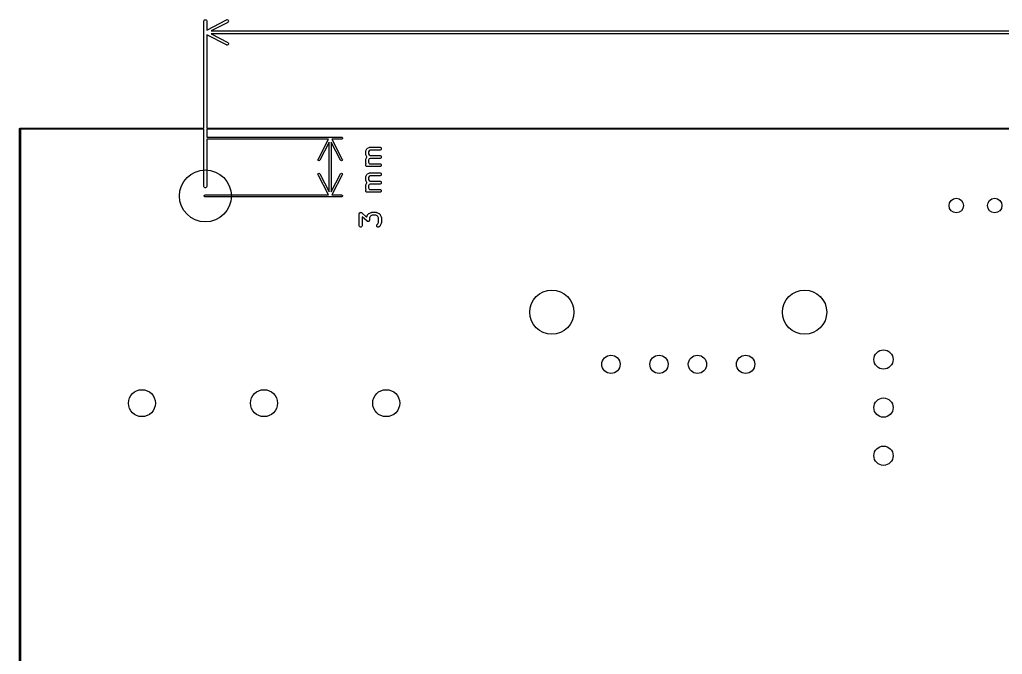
# Model space of a CAD drawing. Extents: x 0.57 to 7.95, y -5.84 to -0.5.
# Drawn here: x 0.604 to 2.615, y -1.843 to -0.545 of the extents above; entities that cross this region are included whole.
import ezdxf

# ---------------------------------------------------------------- set-up
doc = ezdxf.new("R2010")
doc.units = 0
doc.header["$MEASUREMENT"] = 0
doc.layers.add('BLACK', color=7, linetype='CONTINUOUS')

msp = doc.modelspace()

# ---------------------------------------------------------------- linework, layer by layer
at = {"layer": 'BLACK', "linetype": 'CONTINUOUS'}
for p, q in [((0.9813, -0.5472), (0.9818, -0.5461)), ((0.9813, -0.5478), (0.9813, -0.5472)), ((0.9813, -0.7667), (0.9813, -0.5478)), ((0.9818, -0.5461), (0.9826, -0.5453)), ((0.9826, -0.5453), (0.9837, -0.5449)), ((0.9837, -0.5449), (0.9848, -0.5449)), ((0.9848, -0.5449), (0.9859, -0.5453)), ((0.9859, -0.5453), (0.9867, -0.5461)), ((0.9867, -0.5461), (0.9871, -0.5472)), ((0.9871, -0.5472), (0.9872, -0.5478)), ((0.9872, -0.566), (1.0272, -0.5452)), ((0.9872, -0.5478), (0.9872, -0.566)), ((1.03, -0.5504), (0.9963, -0.5679)), ((1.0272, -0.5452), (1.0278, -0.5449)), ((1.0278, -0.5449), (1.0289, -0.5448)), ((1.0289, -0.5448), (1.03, -0.5452)), ((1.03, -0.5452), (1.0309, -0.5459)), ((1.0304, -0.5501), (1.03, -0.5504)), ((1.0312, -0.5492), (1.0304, -0.5501)), ((1.0309, -0.5459), (1.0314, -0.547)), ((1.0315, -0.5481), (1.0312, -0.5492)), ((1.0314, -0.547), (1.0315, -0.5481)), ((1.0272, -0.5966), (0.9872, -0.5757)), ((0.9872, -0.5757), (0.9872, -0.7667)), ((0.9963, -0.5679), (7.2716, -0.5677)), ((7.2716, -0.5736), (0.9963, -0.5738)), ((0.9963, -0.5738), (1.03, -0.5913)), ((1.0278, -0.5968), (1.0272, -0.5966)), ((1.0289, -0.5969), (1.0278, -0.5968)), ((1.03, -0.5965), (1.0289, -0.5969)), ((1.03, -0.5913), (1.0304, -0.5916)), ((1.0309, -0.5958), (1.03, -0.5965)), ((1.0304, -0.5916), (1.0312, -0.5925)), ((1.0314, -0.5948), (1.0309, -0.5958)), ((1.0312, -0.5925), (1.0315, -0.5936)), ((1.0315, -0.5936), (1.0314, -0.5948)), ((0.6041, -0.7677), (0.6042, -0.7673)), ((0.6041, -5.1874), (0.6041, -0.7677)), ((0.6042, -0.7673), (0.6047, -0.7668)), ((0.6047, -0.7668), (0.6051, -0.7667)), ((0.6051, -0.7667), (0.9813, -0.7667)), ((0.9813, -0.7687), (0.6061, -0.7687)), ((0.6061, -0.7687), (0.6061, -5.1864)), ((0.9813, -0.8858), (0.9813, -0.7687)), ((0.9872, -0.7667), (3.1467, -0.7667)), ((3.147, -0.7687), (0.9872, -0.7687)), ((0.9872, -0.7687), (0.9872, -0.7853)), ((0.9872, -0.7853), (1.2627, -0.7853)), ((1.2364, -0.7893), (0.9872, -0.7893)), ((0.9872, -0.7893), (0.9872, -0.8858)), ((1.2148, -0.8307), (1.2364, -0.7893)), ((1.2377, -0.7953), (1.2183, -0.8326)), ((1.2377, -0.8974), (1.2377, -0.7953)), ((1.261, -0.8326), (1.2416, -0.7953)), ((1.2416, -0.7953), (1.2416, -0.8974)), ((1.2627, -0.7893), (1.2429, -0.7893)), ((1.2429, -0.7893), (1.2645, -0.8307)), ((1.2627, -0.7853), (1.2635, -0.7855)), ((1.2635, -0.7891), (1.2627, -0.7893)), ((1.2635, -0.7855), (1.2646, -0.7865)), ((1.2646, -0.788), (1.2635, -0.7891)), ((1.2646, -0.7865), (1.2646, -0.788)), ((1.3123, -0.8138), (1.3124, -0.8137)), ((1.3123, -0.8139), (1.3123, -0.8138)), ((1.3123, -0.8145), (1.3123, -0.8139)), ((1.3123, -0.8201), (1.3123, -0.8145)), ((1.3123, -0.8207), (1.3123, -0.8201)), ((1.3123, -0.8208), (1.3123, -0.8207)), ((1.3124, -0.8209), (1.3123, -0.8208)), ((1.3124, -0.8137), (1.3126, -0.8132)), ((1.3126, -0.8214), (1.3124, -0.8209)), ((1.3126, -0.8132), (1.3144, -0.8094)), ((1.3144, -0.8252), (1.3126, -0.8214)), ((1.3144, -0.8094), (1.3145, -0.8093)), ((1.3145, -0.8093), (1.3146, -0.8092)), ((1.3145, -0.8093), (1.3145, -0.8093)), ((1.3146, -0.8092), (1.3147, -0.8089)), ((1.3147, -0.8089), (1.315, -0.8087)), ((1.315, -0.8087), (1.3153, -0.8084)), ((1.3153, -0.8084), (1.3156, -0.8082)), ((1.3156, -0.8082), (1.3157, -0.8081)), ((1.3156, -0.8082), (1.3156, -0.8082)), ((1.3157, -0.8081), (1.3158, -0.8081)), ((1.3158, -0.8081), (1.3195, -0.8062)), ((1.3193, -0.8129), (1.3182, -0.8152)), ((1.3182, -0.8152), (1.3182, -0.8194)), ((1.3182, -0.8194), (1.3193, -0.8216)), ((1.3215, -0.8118), (1.3193, -0.8129)), ((1.3193, -0.8216), (1.3215, -0.8228)), ((1.3195, -0.8062), (1.32, -0.806)), ((1.32, -0.806), (1.3202, -0.806)), ((1.3202, -0.806), (1.3203, -0.806)), ((1.3203, -0.806), (1.3208, -0.8059)), ((1.3208, -0.8059), (1.3415, -0.8059)), ((1.3415, -0.8118), (1.3215, -0.8118)), ((1.3215, -0.8228), (1.3415, -0.8228)), ((1.3415, -0.8059), (1.342, -0.806)), ((1.342, -0.8117), (1.3415, -0.8118)), ((1.3415, -0.8228), (1.342, -0.8228)), ((1.342, -0.806), (1.3431, -0.8064)), ((1.3431, -0.8113), (1.342, -0.8117)), ((1.342, -0.8228), (1.3431, -0.8233)), ((1.3431, -0.8064), (1.3439, -0.8072)), ((1.3439, -0.8105), (1.3431, -0.8113)), ((1.3431, -0.8233), (1.3439, -0.8241)), ((1.3439, -0.8072), (1.3443, -0.8083)), ((1.3443, -0.8094), (1.3439, -0.8105)), ((1.3439, -0.8241), (1.3443, -0.8251)), ((1.3443, -0.8083), (1.3443, -0.8094)), ((1.2146, -0.8315), (1.2148, -0.8307)), ((1.2151, -0.8329), (1.2146, -0.8315)), ((1.2164, -0.8336), (1.2151, -0.8329)), ((1.2178, -0.8331), (1.2164, -0.8336)), ((1.2183, -0.8326), (1.2178, -0.8331)), ((1.2615, -0.8331), (1.261, -0.8326)), ((1.2629, -0.8336), (1.2615, -0.8331)), ((1.2643, -0.8329), (1.2629, -0.8336)), ((1.2647, -0.8315), (1.2643, -0.8329)), ((1.2645, -0.8307), (1.2647, -0.8315)), ((1.3123, -0.8307), (1.3124, -0.8306)), ((1.3123, -0.8308), (1.3123, -0.8307)), ((1.3123, -0.8313), (1.3123, -0.8308)), ((1.3123, -0.837), (1.3123, -0.8313)), ((1.3123, -0.8375), (1.3123, -0.837)), ((1.3123, -0.8376), (1.3123, -0.8375)), ((1.3124, -0.8378), (1.3123, -0.8376)), ((1.3123, -0.842), (1.3127, -0.841)), ((1.3123, -0.8432), (1.3123, -0.842)), ((1.3127, -0.8442), (1.3123, -0.8432)), ((1.3124, -0.8306), (1.3126, -0.83)), ((1.3126, -0.8383), (1.3124, -0.8378)), ((1.3126, -0.83), (1.3144, -0.8263)), ((1.3135, -0.8402), (1.3126, -0.8383)), ((1.3127, -0.841), (1.3135, -0.8402)), ((1.3136, -0.8451), (1.3127, -0.8442)), ((1.3145, -0.8253), (1.3144, -0.8252)), ((1.3144, -0.8263), (1.3145, -0.8262)), ((1.3146, -0.8254), (1.3145, -0.8253)), ((1.3145, -0.8253), (1.3145, -0.8253)), ((1.3145, -0.8262), (1.3145, -0.8261)), ((1.3145, -0.8261), (1.3146, -0.8261)), ((1.3147, -0.8257), (1.3146, -0.8254)), ((1.3146, -0.8261), (1.3147, -0.8258)), ((1.3147, -0.8258), (1.3148, -0.8257)), ((1.3148, -0.8257), (1.3147, -0.8257)), ((1.3193, -0.8298), (1.3182, -0.832)), ((1.3182, -0.832), (1.3182, -0.8363)), ((1.3182, -0.8363), (1.3195, -0.839)), ((1.3215, -0.8287), (1.3193, -0.8298)), ((1.3195, -0.839), (1.3202, -0.8396)), ((1.3202, -0.8396), (1.3415, -0.8396)), ((1.3415, -0.8287), (1.3215, -0.8287)), ((1.342, -0.8286), (1.3415, -0.8287)), ((1.3415, -0.8396), (1.342, -0.8397)), ((1.3431, -0.8282), (1.342, -0.8286)), ((1.342, -0.8397), (1.3431, -0.8401)), ((1.3439, -0.8274), (1.3431, -0.8282)), ((1.3431, -0.8401), (1.3439, -0.841)), ((1.3439, -0.8442), (1.3431, -0.8451)), ((1.3443, -0.8263), (1.3439, -0.8274)), ((1.3439, -0.841), (1.3443, -0.842)), ((1.3443, -0.8432), (1.3439, -0.8442)), ((1.3443, -0.8251), (1.3443, -0.8263)), ((1.3443, -0.842), (1.3443, -0.8432)), ((1.2146, -0.8612), (1.2151, -0.8598)), ((1.2148, -0.862), (1.2146, -0.8612)), ((1.2364, -0.9034), (1.2148, -0.862)), ((1.2151, -0.8598), (1.2164, -0.8591)), ((1.2164, -0.8591), (1.2178, -0.8595)), ((1.2178, -0.8595), (1.2183, -0.8601)), ((1.2183, -0.8601), (1.2377, -0.8974)), ((1.2416, -0.8974), (1.261, -0.8601)), ((1.2645, -0.862), (1.2429, -0.9034)), ((1.261, -0.8601), (1.2615, -0.8595)), ((1.2615, -0.8595), (1.2629, -0.8591)), ((1.2629, -0.8591), (1.2643, -0.8598)), ((1.2643, -0.8598), (1.2647, -0.8612)), ((1.2647, -0.8612), (1.2645, -0.862)), ((1.3126, -0.8656), (1.3144, -0.8619)), ((1.3146, -0.8455), (1.3136, -0.8451)), ((1.3144, -0.8619), (1.3145, -0.8618)), ((1.3145, -0.8618), (1.3146, -0.8617)), ((1.3145, -0.8618), (1.3145, -0.8618)), ((1.3152, -0.8455), (1.3146, -0.8455)), ((1.3146, -0.8617), (1.3147, -0.8614)), ((1.3147, -0.8614), (1.315, -0.8612)), ((1.315, -0.8612), (1.3153, -0.8609)), ((1.3415, -0.8455), (1.3152, -0.8455)), ((1.3153, -0.8609), (1.3156, -0.8607)), ((1.3156, -0.8607), (1.3157, -0.8606)), ((1.3156, -0.8607), (1.3156, -0.8607)), ((1.3157, -0.8606), (1.3158, -0.8606)), ((1.3158, -0.8606), (1.3195, -0.8587)), ((1.3215, -0.8643), (1.3193, -0.8654)), ((1.3195, -0.8587), (1.32, -0.8585)), ((1.32, -0.8585), (1.3202, -0.8585)), ((1.3202, -0.8585), (1.3203, -0.8584)), ((1.3203, -0.8584), (1.3208, -0.8584)), ((1.3208, -0.8584), (1.3415, -0.8584)), ((1.3415, -0.8643), (1.3215, -0.8643)), ((1.342, -0.8455), (1.3415, -0.8455)), ((1.3415, -0.8584), (1.342, -0.8584)), ((1.342, -0.8642), (1.3415, -0.8643)), ((1.3431, -0.8451), (1.342, -0.8455)), ((1.342, -0.8584), (1.3431, -0.8589)), ((1.3431, -0.8638), (1.342, -0.8642)), ((1.3431, -0.8589), (1.3439, -0.8597)), ((1.3439, -0.863), (1.3431, -0.8638)), ((1.3439, -0.8597), (1.3443, -0.8608)), ((1.3443, -0.8619), (1.3439, -0.863)), ((1.3443, -0.8608), (1.3443, -0.8619)), ((1.3123, -0.8663), (1.3124, -0.8662)), ((1.3123, -0.8664), (1.3123, -0.8663)), ((1.3123, -0.867), (1.3123, -0.8664)), ((1.3123, -0.8726), (1.3123, -0.867)), ((1.3123, -0.8732), (1.3123, -0.8726)), ((1.3123, -0.8733), (1.3123, -0.8732)), ((1.3124, -0.8734), (1.3123, -0.8733)), ((1.3123, -0.8832), (1.3124, -0.8831)), ((1.3123, -0.8833), (1.3123, -0.8832)), ((1.3123, -0.8838), (1.3123, -0.8833)), ((1.3123, -0.8895), (1.3123, -0.8838)), ((1.3124, -0.8662), (1.3126, -0.8656)), ((1.3126, -0.8739), (1.3124, -0.8734)), ((1.3124, -0.8831), (1.3126, -0.8825)), ((1.3144, -0.8777), (1.3126, -0.8739)), ((1.3126, -0.8825), (1.3144, -0.8788)), ((1.3145, -0.8778), (1.3144, -0.8777)), ((1.3144, -0.8788), (1.3145, -0.8787)), ((1.3146, -0.8779), (1.3145, -0.8778)), ((1.3145, -0.8778), (1.3145, -0.8778)), ((1.3145, -0.8787), (1.3145, -0.8786)), ((1.3145, -0.8786), (1.3146, -0.8786)), ((1.3147, -0.8782), (1.3146, -0.8779)), ((1.3146, -0.8786), (1.3147, -0.8783)), ((1.3147, -0.8783), (1.3148, -0.8782)), ((1.3148, -0.8782), (1.3147, -0.8782)), ((1.3193, -0.8654), (1.3182, -0.8677)), ((1.3182, -0.8677), (1.3182, -0.8719)), ((1.3182, -0.8719), (1.3193, -0.8741)), ((1.3193, -0.8823), (1.3182, -0.8845)), ((1.3182, -0.8845), (1.3182, -0.8888)), ((1.3193, -0.8741), (1.3215, -0.8753)), ((1.3215, -0.8812), (1.3193, -0.8823)), ((1.3215, -0.8753), (1.3415, -0.8753)), ((1.3415, -0.8812), (1.3215, -0.8812)), ((1.3415, -0.8753), (1.342, -0.8753)), ((1.342, -0.8811), (1.3415, -0.8812)), ((1.342, -0.8753), (1.3431, -0.8758)), ((1.3431, -0.8807), (1.342, -0.8811)), ((1.3431, -0.8758), (1.3439, -0.8766)), ((1.3439, -0.8799), (1.3431, -0.8807)), ((1.3439, -0.8766), (1.3443, -0.8776)), ((1.3443, -0.8788), (1.3439, -0.8799)), ((1.3443, -0.8776), (1.3443, -0.8788)), ((0.9814, -0.8864), (0.9813, -0.8858)), ((0.9818, -0.8875), (0.9814, -0.8864)), ((0.9826, -0.8883), (0.9818, -0.8875)), ((0.9819, -0.9046), (0.983, -0.9036)), ((0.9819, -0.9062), (0.9819, -0.9046)), ((0.9837, -0.8887), (0.9826, -0.8883)), ((0.983, -0.9036), (0.9838, -0.9034)), ((0.9848, -0.8887), (0.9837, -0.8887)), ((0.9838, -0.9034), (1.2364, -0.9034)), ((0.9859, -0.8883), (0.9848, -0.8887)), ((0.9867, -0.8875), (0.9859, -0.8883)), ((0.9871, -0.8864), (0.9867, -0.8875)), ((0.9872, -0.8858), (0.9871, -0.8864)), ((1.2429, -0.9034), (1.2627, -0.9034)), ((1.2627, -0.9034), (1.2635, -0.9036)), ((1.2635, -0.9036), (1.2646, -0.9046)), ((1.2646, -0.9046), (1.2646, -0.9062)), ((1.3123, -0.89), (1.3123, -0.8895)), ((1.3123, -0.8901), (1.3123, -0.89)), ((1.3124, -0.8902), (1.3123, -0.8901)), ((1.3123, -0.8945), (1.3127, -0.8934)), ((1.3123, -0.8957), (1.3123, -0.8945)), ((1.3127, -0.8967), (1.3123, -0.8957)), ((1.3126, -0.8908), (1.3124, -0.8902)), ((1.3135, -0.8927), (1.3126, -0.8908)), ((1.3127, -0.8934), (1.3135, -0.8927)), ((1.3136, -0.8975), (1.3127, -0.8967)), ((1.3146, -0.898), (1.3136, -0.8975)), ((1.3152, -0.898), (1.3146, -0.898)), ((1.3415, -0.898), (1.3152, -0.898)), ((1.3182, -0.8888), (1.3195, -0.8915)), ((1.3195, -0.8915), (1.3202, -0.8921)), ((1.3202, -0.8921), (1.3415, -0.8921)), ((1.3415, -0.8921), (1.342, -0.8922)), ((1.342, -0.898), (1.3415, -0.898)), ((1.342, -0.8922), (1.3431, -0.8926)), ((1.3431, -0.8975), (1.342, -0.898)), ((1.3431, -0.8926), (1.3439, -0.8934)), ((1.3439, -0.8967), (1.3431, -0.8975)), ((1.3439, -0.8934), (1.3443, -0.8945)), ((1.3443, -0.8957), (1.3439, -0.8967)), ((1.3443, -0.8945), (1.3443, -0.8957)), ((0.983, -0.9072), (0.9819, -0.9062)), ((0.9838, -0.9074), (0.983, -0.9072)), ((1.2627, -0.9074), (0.9838, -0.9074)), ((1.2635, -0.9072), (1.2627, -0.9074)), ((1.2646, -0.9062), (1.2635, -0.9072)), ((1.2991, -0.942), (1.2992, -0.9417)), ((1.2991, -0.9663), (1.2991, -0.942)), ((1.2992, -0.9414), (1.2994, -0.9409)), ((1.2992, -0.9415), (1.2992, -0.9414)), ((1.2992, -0.9416), (1.2992, -0.9415)), ((1.2992, -0.9417), (1.2992, -0.9416)), ((1.2994, -0.9409), (1.2995, -0.9405)), ((1.2995, -0.9405), (1.2996, -0.9404)), ((1.2996, -0.9403), (1.3, -0.94)), ((1.2996, -0.9404), (1.2996, -0.9403)), ((1.3, -0.94), (1.3003, -0.9396)), ((1.3003, -0.9396), (1.3004, -0.9396)), ((1.3004, -0.9395), (1.3009, -0.9393)), ((1.3004, -0.9396), (1.3004, -0.9395)), ((1.3009, -0.9393), (1.3013, -0.9391)), ((1.3013, -0.9391), (1.3014, -0.9391)), ((1.3014, -0.9391), (1.3015, -0.9391)), ((1.3015, -0.9391), (1.302, -0.9391)), ((1.302, -0.9391), (1.3025, -0.939)), ((1.3025, -0.939), (1.3026, -0.9391)), ((1.3026, -0.9391), (1.3027, -0.9391)), ((1.3027, -0.9391), (1.3031, -0.9392)), ((1.3031, -0.9392), (1.3036, -0.9394)), ((1.3036, -0.9394), (1.3037, -0.9395)), ((1.3037, -0.9395), (1.3037, -0.9395)), ((1.3037, -0.9395), (1.3038, -0.9396)), ((1.3038, -0.9396), (1.304, -0.9397)), ((1.304, -0.9397), (1.3142, -0.9487)), ((1.3144, -0.9481), (1.3163, -0.9444)), ((1.3163, -0.9444), (1.3165, -0.9441)), ((1.3165, -0.9441), (1.3166, -0.944)), ((1.3165, -0.9441), (1.3165, -0.9441)), ((1.3166, -0.9439), (1.3167, -0.9438)), ((1.3166, -0.944), (1.3166, -0.9439)), ((1.3167, -0.9438), (1.3169, -0.9436)), ((1.3169, -0.9436), (1.3187, -0.9417)), ((1.3187, -0.9417), (1.319, -0.9416)), ((1.319, -0.9415), (1.3191, -0.9414)), ((1.319, -0.9416), (1.319, -0.9415)), ((1.3191, -0.9414), (1.3192, -0.9414)), ((1.3192, -0.9414), (1.3193, -0.9413)), ((1.3193, -0.9413), (1.3195, -0.9412)), ((1.3195, -0.9412), (1.3233, -0.9393)), ((1.3253, -0.9449), (1.3226, -0.9463)), ((1.3233, -0.9393), (1.3238, -0.9391)), ((1.3238, -0.9391), (1.3239, -0.9391)), ((1.3239, -0.9391), (1.324, -0.9391)), ((1.324, -0.9391), (1.3246, -0.939)), ((1.3246, -0.939), (1.334, -0.939)), ((1.3333, -0.9449), (1.3253, -0.9449)), ((1.336, -0.9463), (1.3333, -0.9449)), ((1.334, -0.939), (1.3345, -0.9391)), ((1.3345, -0.9391), (1.3346, -0.9391)), ((1.3346, -0.9391), (1.3347, -0.9391)), ((1.3347, -0.9391), (1.3353, -0.9393)), ((1.3353, -0.9393), (1.339, -0.9412)), ((1.339, -0.9412), (1.3393, -0.9413)), ((1.3393, -0.9413), (1.3393, -0.9414)), ((1.3393, -0.9414), (1.3394, -0.9414)), ((1.3394, -0.9414), (1.3395, -0.9415)), ((1.3395, -0.9415), (1.3396, -0.9416)), ((1.3396, -0.9416), (1.3398, -0.9417)), ((1.3398, -0.9417), (1.3417, -0.9436)), ((1.3417, -0.9436), (1.3418, -0.9438)), ((1.3418, -0.9438), (1.3419, -0.9439)), ((1.3419, -0.9439), (1.342, -0.944)), ((1.342, -0.944), (1.342, -0.9441)), ((1.342, -0.9441), (1.3421, -0.9441)), ((1.3421, -0.9441), (1.3422, -0.9444)), ((1.3422, -0.9444), (1.3441, -0.9481)), ((1.3151, -0.9573), (1.305, -0.9485)), ((1.305, -0.9485), (1.305, -0.9663)), ((1.3142, -0.9487), (1.3144, -0.9481)), ((1.3154, -0.9575), (1.3151, -0.9573)), ((1.3155, -0.9576), (1.3154, -0.9575)), ((1.3154, -0.9575), (1.3154, -0.9575)), ((1.3156, -0.9576), (1.3155, -0.9576)), ((1.3161, -0.9578), (1.3156, -0.9576)), ((1.3165, -0.958), (1.3161, -0.9578)), ((1.3166, -0.958), (1.3165, -0.958)), ((1.3167, -0.958), (1.3166, -0.958)), ((1.3172, -0.958), (1.3167, -0.958)), ((1.3177, -0.958), (1.3172, -0.958)), ((1.3178, -0.9579), (1.3177, -0.9579)), ((1.3177, -0.9579), (1.3177, -0.958)), ((1.3183, -0.9577), (1.3178, -0.9579)), ((1.3187, -0.9575), (1.3183, -0.9577)), ((1.3188, -0.9575), (1.3187, -0.9575)), ((1.3189, -0.9574), (1.3188, -0.9575)), ((1.3192, -0.9571), (1.3189, -0.9574)), ((1.3195, -0.9567), (1.3192, -0.9571)), ((1.3196, -0.9566), (1.3195, -0.9567)), ((1.3198, -0.9561), (1.3196, -0.9566)), ((1.3196, -0.9566), (1.3196, -0.9566)), ((1.32, -0.9557), (1.3198, -0.9561)), ((1.3214, -0.9475), (1.32, -0.9502)), ((1.32, -0.9502), (1.32, -0.9551)), ((1.32, -0.9551), (1.32, -0.9554)), ((1.32, -0.9554), (1.32, -0.9555)), ((1.32, -0.9555), (1.32, -0.9555)), ((1.32, -0.9555), (1.32, -0.9557)), ((1.3226, -0.9463), (1.3214, -0.9475)), ((1.3348, -0.9658), (1.3352, -0.9647)), ((1.3352, -0.9647), (1.3356, -0.9642)), ((1.3356, -0.9642), (1.3371, -0.9627)), ((1.3371, -0.9475), (1.336, -0.9463)), ((1.3385, -0.9502), (1.3371, -0.9475)), ((1.3371, -0.9627), (1.3385, -0.96)), ((1.3385, -0.96), (1.3385, -0.9502)), ((1.3441, -0.962), (1.3422, -0.9658)), ((1.3441, -0.9481), (1.3443, -0.9487)), ((1.3443, -0.9615), (1.3441, -0.962)), ((1.3443, -0.9487), (1.3443, -0.9488)), ((1.3443, -0.9488), (1.3443, -0.9489)), ((1.3443, -0.9489), (1.3444, -0.9495)), ((1.3444, -0.9607), (1.3443, -0.9613)), ((1.3443, -0.9613), (1.3443, -0.9614)), ((1.3443, -0.9614), (1.3443, -0.9615)), ((1.3444, -0.9495), (1.3444, -0.9607)), ((1.2992, -0.9669), (1.2991, -0.9663)), ((1.2996, -0.968), (1.2992, -0.9669)), ((1.3004, -0.9688), (1.2996, -0.968)), ((1.3015, -0.9692), (1.3004, -0.9688)), ((1.3027, -0.9692), (1.3015, -0.9692)), ((1.3037, -0.9688), (1.3027, -0.9692)), ((1.3045, -0.968), (1.3037, -0.9688)), ((1.305, -0.9669), (1.3045, -0.968)), ((1.305, -0.9663), (1.305, -0.9669)), ((1.3348, -0.9669), (1.3348, -0.9658)), ((1.3352, -0.968), (1.3348, -0.9669)), ((1.3361, -0.9688), (1.3352, -0.968)), ((1.3371, -0.9692), (1.3361, -0.9688)), ((1.3383, -0.9692), (1.3371, -0.9692)), ((1.3393, -0.9688), (1.3383, -0.9692)), ((1.3398, -0.9684), (1.3393, -0.9688)), ((1.3417, -0.9665), (1.3398, -0.9684)), ((1.3418, -0.9663), (1.3417, -0.9665)), ((1.3419, -0.9663), (1.3418, -0.9663)), ((1.342, -0.9662), (1.3419, -0.9663)), ((1.3421, -0.966), (1.342, -0.9661)), ((1.342, -0.9661), (1.342, -0.9662)), ((1.3422, -0.9658), (1.3421, -0.966))]:
    msp.add_line(p, q, dxfattribs=at)
at = {"layer": 'BLACK'}
for centre, radius in [((0.9843, -0.9055), 0.0531), ((2.5209, -0.9252), 0.0148), ((2.5996, -0.9252), 0.0148), ((1.6933, -1.1433), 0.0453), ((2.2106, -1.1433), 0.0453), ((2.372, -1.2402), 0.0197), ((1.8142, -1.25), 0.0187), ((1.9126, -1.25), 0.0187), ((1.9913, -1.25), 0.0187), ((2.0898, -1.25), 0.0187), ((0.8543, -1.3295), 0.0276), ((1.1043, -1.3295), 0.0276), ((1.3543, -1.3295), 0.0276), ((2.372, -1.3386), 0.0197), ((2.372, -1.437), 0.0197)]:
    msp.add_circle(centre, radius, dxfattribs=at)

doc.saveas('drawing.dxf')
